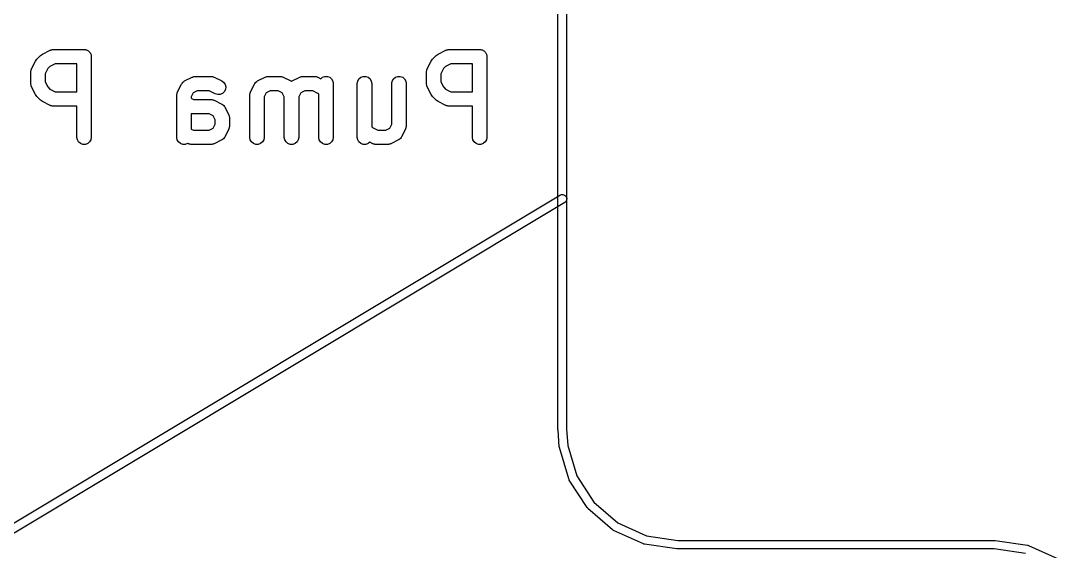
# Model space of a CAD drawing. Extents: x -0.1 to 50.1, y -70.1 to 0.1.
# Drawn here: x 31.1 to 49.11, y -20.11 to -10.91 of the extents above; entities that cross this region are included whole.
import ezdxf

# ---------------------------------------------------------------- set-up
doc = ezdxf.new("R2010")
doc.units = 0
doc.header["$MEASUREMENT"] = 0
doc.layers.add('BLACK', color=7, linetype='CONTINUOUS')

msp = doc.modelspace()

# ---------------------------------------------------------------- linework, layer by layer
at = {"layer": 'BLACK', "linetype": 'CONTINUOUS'}
for p, q in [((40.425, -18.0066), (40.425, -2.80237)), ((40.575, -2.79344), (40.575, -17.9972)), ((31.3783, -11.5783), (31.4449, -11.5116)), ((31.4449, -11.5116), (31.4614, -11.5001)), ((31.4614, -11.5001), (31.4774, -11.4882)), ((31.4774, -11.4882), (31.6108, -11.4215)), ((31.6108, -11.4215), (31.6177, -11.4195)), ((31.6177, -11.4195), (31.6239, -11.4159)), ((31.6239, -11.4159), (31.6383, -11.4133)), ((31.6383, -11.4133), (31.6524, -11.4092)), ((31.6524, -11.4092), (31.6596, -11.4096)), ((31.6596, -11.4096), (31.6667, -11.4083)), ((31.6667, -11.4083), (32.2, -11.4083)), ((32.2, -11.4083), (32.2108, -11.4102)), ((32.2108, -11.4102), (32.2217, -11.4102)), ((32.2217, -11.4102), (32.232, -11.414)), ((32.232, -11.414), (32.2428, -11.4159)), ((32.2428, -11.4159), (32.2522, -11.4213)), ((32.2522, -11.4213), (32.2625, -11.4251)), ((32.2625, -11.4251), (32.2709, -11.4321)), ((32.2709, -11.4321), (32.2803, -11.4376)), ((32.2803, -11.4376), (32.2874, -11.446)), ((32.2874, -11.446), (32.2958, -11.453)), ((32.2958, -11.453), (32.3012, -11.4625)), ((32.3012, -11.4625), (32.3083, -11.4708)), ((32.3083, -11.4708), (32.312, -11.4811)), ((32.312, -11.4811), (32.3175, -11.4906)), ((32.3175, -11.4906), (32.3194, -11.5014)), ((32.3194, -11.5014), (32.3231, -11.5116)), ((32.3231, -11.5116), (32.3231, -11.5226)), ((32.3231, -11.5226), (32.325, -11.5333)), ((38.2449, -11.5783), (38.3116, -11.5116)), ((38.3116, -11.5116), (38.328, -11.5001)), ((38.328, -11.5001), (38.3441, -11.4882)), ((38.3441, -11.4882), (38.4774, -11.4215)), ((38.4774, -11.4215), (38.4843, -11.4195)), ((38.4843, -11.4195), (38.4906, -11.4159)), ((38.4906, -11.4159), (38.505, -11.4133)), ((38.505, -11.4133), (38.519, -11.4092)), ((38.519, -11.4092), (38.5262, -11.4096)), ((38.5262, -11.4096), (38.5333, -11.4083)), ((38.5333, -11.4083), (39.0667, -11.4083)), ((39.0667, -11.4083), (39.0774, -11.4102)), ((39.0774, -11.4102), (39.0884, -11.4102)), ((39.0884, -11.4102), (39.0986, -11.414)), ((39.0986, -11.414), (39.1094, -11.4159)), ((39.1094, -11.4159), (39.1189, -11.4213)), ((39.1189, -11.4213), (39.1292, -11.4251)), ((39.1292, -11.4251), (39.1375, -11.4321)), ((39.1375, -11.4321), (39.147, -11.4376)), ((39.147, -11.4376), (39.154, -11.446)), ((39.154, -11.446), (39.1624, -11.453)), ((39.1624, -11.453), (39.1679, -11.4625)), ((39.1679, -11.4625), (39.1749, -11.4708)), ((39.1749, -11.4708), (39.1787, -11.4811)), ((39.1787, -11.4811), (39.1841, -11.4906)), ((39.1841, -11.4906), (39.186, -11.5014)), ((39.186, -11.5014), (39.1898, -11.5116)), ((39.1898, -11.5116), (39.1898, -11.5226)), ((39.1898, -11.5226), (39.1917, -11.5333)), ((31.2882, -11.7441), (31.3549, -11.6108)), ((31.3549, -11.6108), (31.3668, -11.5947)), ((31.3668, -11.5947), (31.3783, -11.5783)), ((31.6074, -11.7027), (31.5694, -11.7407)), ((31.6962, -11.6583), (31.6074, -11.7027)), ((32.075, -11.6583), (31.6962, -11.6583)), ((32.075, -12.1417), (32.075, -11.6583)), ((32.325, -11.5333), (32.325, -12.9333)), ((38.1549, -11.7441), (38.2215, -11.6108)), ((38.2215, -11.6108), (38.2334, -11.5947)), ((38.2334, -11.5947), (38.2449, -11.5783)), ((38.474, -11.7027), (38.4361, -11.7407)), ((38.5628, -11.6583), (38.474, -11.7027)), ((38.9417, -11.6583), (38.5628, -11.6583)), ((38.9417, -12.1417), (38.9417, -11.6583)), ((39.1917, -11.5333), (39.1917, -12.9333)), ((31.275, -11.8), (31.2763, -11.7929)), ((31.275, -12), (31.275, -11.8)), ((31.2758, -11.7857), (31.28, -11.7717)), ((31.2763, -11.7929), (31.2758, -11.7857)), ((31.28, -11.7717), (31.2825, -11.7572)), ((31.2825, -11.7572), (31.2861, -11.751)), ((31.2861, -11.751), (31.2882, -11.7441)), ((31.5694, -11.7407), (31.525, -11.8295)), ((31.525, -11.8295), (31.525, -11.9705)), ((34.0843, -11.8861), (34.0906, -11.8825)), ((34.0906, -11.8825), (34.105, -11.88)), ((34.105, -11.88), (34.119, -11.8758)), ((34.119, -11.8758), (34.1262, -11.8763)), ((34.1262, -11.8763), (34.1333, -11.875)), ((34.1333, -11.875), (34.4, -11.875)), ((34.4, -11.875), (34.4071, -11.8763)), ((34.4071, -11.8763), (34.4143, -11.8758)), ((34.4143, -11.8758), (34.4283, -11.88)), ((34.4283, -11.88), (34.4428, -11.8825)), ((34.4428, -11.8825), (34.449, -11.8861)), ((35.351, -11.8861), (35.3572, -11.8825)), ((35.3572, -11.8825), (35.3717, -11.88)), ((35.3717, -11.88), (35.3857, -11.8758)), ((35.3857, -11.8758), (35.3929, -11.8763)), ((35.3929, -11.8763), (35.4, -11.875)), ((35.4, -11.875), (35.6, -11.875)), ((35.6, -11.875), (35.6071, -11.8763)), ((35.6071, -11.8763), (35.6143, -11.8758)), ((35.6143, -11.8758), (35.6283, -11.88)), ((35.6283, -11.88), (35.6428, -11.8825)), ((35.6428, -11.8825), (35.649, -11.8861)), ((35.951, -11.8861), (35.9572, -11.8825)), ((35.9572, -11.8825), (35.9717, -11.88)), ((35.9717, -11.88), (35.9857, -11.8758)), ((35.9857, -11.8758), (35.9929, -11.8763)), ((35.9929, -11.8763), (36, -11.875)), ((36, -11.875), (36.2, -11.875)), ((36.2, -11.875), (36.2071, -11.8763)), ((36.2071, -11.8763), (36.2143, -11.8758)), ((36.2143, -11.8758), (36.2283, -11.88)), ((36.2283, -11.88), (36.2428, -11.8825)), ((36.2428, -11.8825), (36.249, -11.8861)), ((36.3375, -11.8917), (36.3783, -11.8769)), ((36.3783, -11.8769), (36.4217, -11.8769)), ((36.4217, -11.8769), (36.4625, -11.8917)), ((37.0042, -11.8917), (37.045, -11.8769)), ((37.045, -11.8769), (37.0884, -11.8769)), ((37.0884, -11.8769), (37.1292, -11.8917)), ((37.6042, -11.8917), (37.645, -11.8769)), ((37.645, -11.8769), (37.6884, -11.8769)), ((37.6884, -11.8769), (37.7292, -11.8917)), ((38.1417, -11.8), (38.1429, -11.7929)), ((38.1417, -12), (38.1417, -11.8)), ((38.1425, -11.7857), (38.1467, -11.7717)), ((38.1429, -11.7929), (38.1425, -11.7857)), ((38.1467, -11.7717), (38.1492, -11.7572)), ((38.1492, -11.7572), (38.1528, -11.751)), ((38.1528, -11.751), (38.1549, -11.7441)), ((38.4361, -11.7407), (38.3917, -11.8295)), ((38.3917, -11.8295), (38.3917, -11.9705)), ((31.2763, -12.0071), (31.275, -12)), ((31.2758, -12.0143), (31.2763, -12.0071)), ((31.28, -12.0283), (31.2758, -12.0143)), ((31.2825, -12.0428), (31.28, -12.0283)), ((31.2861, -12.049), (31.2825, -12.0428)), ((31.2882, -12.0559), (31.2861, -12.049)), ((31.3549, -12.1892), (31.2882, -12.0559)), ((31.525, -11.9705), (31.5694, -12.0593)), ((31.5694, -12.0593), (31.6074, -12.0973)), ((33.8215, -12.1441), (33.8882, -12.0108)), ((33.8882, -12.0108), (33.8991, -11.996)), ((33.8991, -11.996), (33.9092, -11.9807)), ((33.9092, -11.9807), (33.912, -11.9787)), ((33.912, -11.9787), (33.9141, -11.9759)), ((33.9141, -11.9759), (33.9294, -11.9658)), ((33.9294, -11.9658), (33.9441, -11.9549)), ((33.9441, -11.9549), (34.0774, -11.8882)), ((34.0774, -11.8882), (34.0843, -11.8861)), ((34.449, -11.8861), (34.4559, -11.8882)), ((34.4559, -11.8882), (34.5892, -11.9549)), ((34.5892, -11.9549), (34.6241, -11.9807)), ((34.6241, -11.9807), (34.648, -12.017)), ((34.648, -12.017), (34.6581, -12.0592)), ((34.6581, -12.0592), (34.6531, -12.1023)), ((35.0882, -12.1441), (35.1549, -12.0108)), ((35.1549, -12.0108), (35.1658, -11.996)), ((35.1658, -11.996), (35.1759, -11.9807)), ((35.1759, -11.9807), (35.1787, -11.9787)), ((35.1787, -11.9787), (35.1807, -11.9759)), ((35.1807, -11.9759), (35.196, -11.9658)), ((35.196, -11.9658), (35.2108, -11.9549)), ((35.2108, -11.9549), (35.3441, -11.8882)), ((35.3441, -11.8882), (35.351, -11.8861)), ((35.649, -11.8861), (35.6559, -11.8882)), ((35.6559, -11.8882), (35.7892, -11.9549)), ((35.7892, -11.9549), (35.8, -11.9628)), ((35.8, -11.9628), (35.8108, -11.9549)), ((35.8108, -11.9549), (35.9441, -11.8882)), ((35.9441, -11.8882), (35.951, -11.8861)), ((36.249, -11.8861), (36.2559, -11.8882)), ((36.2559, -11.8882), (36.3097, -11.9151)), ((36.3097, -11.9151), (36.3375, -11.8917)), ((36.4625, -11.8917), (36.4958, -11.9197)), ((36.4958, -11.9197), (36.5175, -11.9572)), ((36.5175, -11.9572), (36.525, -12)), ((36.525, -12), (36.525, -12.9333)), ((36.9417, -12), (36.9492, -11.9572)), ((36.9417, -12.9333), (36.9417, -12)), ((36.9492, -11.9572), (36.9709, -11.9197)), ((36.9709, -11.9197), (37.0042, -11.8917)), ((37.1292, -11.8917), (37.1624, -11.9197)), ((37.1624, -11.9197), (37.1841, -11.9572)), ((37.1841, -11.9572), (37.1917, -12)), ((37.1917, -12), (37.1917, -12.7482)), ((37.5417, -12), (37.5492, -11.9572)), ((37.5417, -12.7038), (37.5417, -12)), ((37.5492, -11.9572), (37.5709, -11.9197)), ((37.5709, -11.9197), (37.6042, -11.8917)), ((37.7292, -11.8917), (37.7624, -11.9197)), ((37.7624, -11.9197), (37.7841, -11.9572)), ((37.7841, -11.9572), (37.7917, -12)), ((37.7917, -12), (37.7917, -12.7333)), ((38.1429, -12.0071), (38.1417, -12)), ((38.1425, -12.0143), (38.1429, -12.0071)), ((38.1467, -12.0283), (38.1425, -12.0143)), ((38.1492, -12.0428), (38.1467, -12.0283)), ((38.1528, -12.049), (38.1492, -12.0428)), ((38.1549, -12.0559), (38.1528, -12.049)), ((38.2215, -12.1892), (38.1549, -12.0559)), ((38.3917, -11.9705), (38.4361, -12.0593)), ((38.4361, -12.0593), (38.474, -12.0973)), ((31.3668, -12.2053), (31.3549, -12.1892)), ((31.3783, -12.2217), (31.3668, -12.2053)), ((31.4449, -12.2884), (31.3783, -12.2217)), ((31.6074, -12.0973), (31.6962, -12.1417)), ((31.6962, -12.1417), (32.075, -12.1417)), ((33.8083, -12.2), (33.8096, -12.1929)), ((33.8083, -12.9333), (33.8083, -12.2)), ((33.8092, -12.1857), (33.8133, -12.1717)), ((33.8096, -12.1929), (33.8092, -12.1857)), ((33.8133, -12.1717), (33.8159, -12.1572)), ((33.8159, -12.1572), (33.8195, -12.151)), ((33.8195, -12.151), (33.8215, -12.1441)), ((34.0932, -12.1598), (34.0583, -12.2295)), ((34.0583, -12.2295), (34.0583, -12.2561)), ((34.1628, -12.125), (34.0932, -12.1598)), ((34.3705, -12.125), (34.1628, -12.125)), ((34.4774, -12.1785), (34.3705, -12.125)), ((34.519, -12.1908), (34.4774, -12.1785)), ((34.5624, -12.1882), (34.519, -12.1908)), ((34.6022, -12.171), (34.5624, -12.1882)), ((34.6337, -12.1411), (34.6022, -12.171)), ((34.6531, -12.1023), (34.6337, -12.1411)), ((35.075, -12.2), (35.0763, -12.1929)), ((35.075, -12.9333), (35.075, -12.2)), ((35.0758, -12.1857), (35.08, -12.1717)), ((35.0763, -12.1929), (35.0758, -12.1857)), ((35.08, -12.1717), (35.0825, -12.1572)), ((35.0825, -12.1572), (35.0861, -12.151)), ((35.0861, -12.151), (35.0882, -12.1441)), ((35.3598, -12.1598), (35.325, -12.2295)), ((35.325, -12.2295), (35.325, -12.9333)), ((35.4295, -12.125), (35.3598, -12.1598)), ((35.5705, -12.125), (35.4295, -12.125)), ((35.6402, -12.1598), (35.5705, -12.125)), ((35.675, -12.2295), (35.6402, -12.1598)), ((35.675, -12.9333), (35.675, -12.2295)), ((35.9598, -12.1598), (35.925, -12.2295)), ((35.925, -12.2295), (35.925, -12.9333)), ((36.0295, -12.125), (35.9598, -12.1598)), ((36.1705, -12.125), (36.0295, -12.125)), ((36.2593, -12.1694), (36.1705, -12.125)), ((36.275, -12.1851), (36.2593, -12.1694)), ((36.275, -12.9333), (36.275, -12.1851)), ((38.2335, -12.2053), (38.2215, -12.1892)), ((38.2449, -12.2217), (38.2335, -12.2053)), ((38.3116, -12.2884), (38.2449, -12.2217)), ((38.474, -12.0973), (38.5628, -12.1417)), ((38.5628, -12.1417), (38.9417, -12.1417)), ((31.4613, -12.2999), (31.4449, -12.2884)), ((31.4774, -12.3118), (31.4613, -12.2999)), ((31.6108, -12.3785), (31.4774, -12.3118)), ((31.6177, -12.3805), (31.6108, -12.3785)), ((31.6239, -12.3841), (31.6177, -12.3805)), ((31.6383, -12.3867), (31.6239, -12.3841)), ((31.6524, -12.3908), (31.6383, -12.3867)), ((31.6596, -12.3904), (31.6524, -12.3908)), ((31.6667, -12.3917), (31.6596, -12.3904)), ((32.075, -12.3917), (31.6667, -12.3917)), ((32.075, -12.9333), (32.075, -12.3917)), ((34.0583, -12.2561), (34.0962, -12.275)), ((34.0962, -12.275), (34.4, -12.275)), ((34.4, -12.275), (34.4071, -12.2763)), ((34.4071, -12.2763), (34.4143, -12.2758)), ((34.4143, -12.2758), (34.4283, -12.28)), ((34.4283, -12.28), (34.4428, -12.2825)), ((34.4428, -12.2825), (34.449, -12.2861)), ((34.449, -12.2861), (34.4559, -12.2882)), ((34.4559, -12.2882), (34.5892, -12.3549)), ((34.5892, -12.3549), (34.604, -12.3658)), ((34.604, -12.3658), (34.6193, -12.3759)), ((34.6193, -12.3759), (34.6213, -12.3787)), ((34.6213, -12.3787), (34.6241, -12.3807)), ((34.6241, -12.3807), (34.6342, -12.396)), ((34.6342, -12.396), (34.6451, -12.4108)), ((34.6451, -12.4108), (34.7118, -12.5441)), ((38.328, -12.2999), (38.3116, -12.2884)), ((38.3441, -12.3118), (38.328, -12.2999)), ((38.4774, -12.3785), (38.3441, -12.3118)), ((38.4843, -12.3805), (38.4774, -12.3785)), ((38.4906, -12.3841), (38.4843, -12.3805)), ((38.505, -12.3867), (38.4906, -12.3841)), ((38.519, -12.3908), (38.505, -12.3867)), ((38.5262, -12.3904), (38.519, -12.3908)), ((38.5333, -12.3917), (38.5262, -12.3904)), ((38.9417, -12.3917), (38.5333, -12.3917)), ((38.9417, -12.9333), (38.9417, -12.3917)), ((34.0596, -12.5237), (34.0583, -12.5238)), ((34.0583, -12.5238), (34.0583, -12.7894)), ((34.0667, -12.525), (34.0596, -12.5237)), ((34.3705, -12.525), (34.0667, -12.525)), ((34.4402, -12.5598), (34.3705, -12.525)), ((34.475, -12.6295), (34.4402, -12.5598)), ((34.7118, -12.5441), (34.7139, -12.551)), ((34.7139, -12.551), (34.7175, -12.5572)), ((34.7175, -12.5572), (34.72, -12.5717)), ((34.72, -12.5717), (34.7242, -12.5857)), ((34.7242, -12.5857), (34.7237, -12.5929)), ((34.7237, -12.5929), (34.725, -12.6)), ((34.725, -12.6), (34.725, -12.7333)), ((34.3705, -12.8083), (34.4402, -12.7735)), ((34.4402, -12.7735), (34.475, -12.7038)), ((34.475, -12.7038), (34.475, -12.6295)), ((34.7139, -12.7823), (34.7118, -12.7892)), ((34.7175, -12.7761), (34.7139, -12.7823)), ((34.72, -12.7617), (34.7175, -12.7761)), ((34.7242, -12.7476), (34.72, -12.7617)), ((34.725, -12.7333), (34.7237, -12.7404)), ((34.7237, -12.7404), (34.7242, -12.7476)), ((37.1917, -12.7482), (37.2074, -12.7639)), ((37.2074, -12.7639), (37.2962, -12.8083)), ((37.4372, -12.8083), (37.5068, -12.7735)), ((37.5068, -12.7735), (37.5417, -12.7038)), ((37.7805, -12.7823), (37.7785, -12.7892)), ((37.7841, -12.7761), (37.7805, -12.7823)), ((37.7867, -12.7617), (37.7841, -12.7761)), ((37.7908, -12.7476), (37.7867, -12.7617)), ((37.7917, -12.7333), (37.7904, -12.7404)), ((37.7904, -12.7404), (37.7908, -12.7476)), ((32.0825, -12.9761), (32.075, -12.9333)), ((32.325, -12.9333), (32.3175, -12.9761)), ((33.8159, -12.9761), (33.8083, -12.9333)), ((34.0583, -12.7894), (34.0962, -12.8083)), ((34.0962, -12.8083), (34.3705, -12.8083)), ((34.6193, -12.9574), (34.604, -12.9675)), ((34.6213, -12.9547), (34.6193, -12.9574)), ((34.6241, -12.9526), (34.6213, -12.9547)), ((34.6342, -12.9373), (34.6241, -12.9526)), ((34.6451, -12.9226), (34.6342, -12.9373)), ((34.7118, -12.7892), (34.6451, -12.9226)), ((35.0825, -12.9761), (35.075, -12.9333)), ((35.325, -12.9333), (35.3175, -12.9761)), ((35.6825, -12.9761), (35.675, -12.9333)), ((35.925, -12.9333), (35.9175, -12.9761)), ((36.2825, -12.9761), (36.275, -12.9333)), ((36.525, -12.9333), (36.5175, -12.9761)), ((36.9492, -12.9761), (36.9417, -12.9333)), ((37.2962, -12.8083), (37.4372, -12.8083)), ((37.6859, -12.9574), (37.6706, -12.9675)), ((37.688, -12.9547), (37.6859, -12.9574)), ((37.6908, -12.9526), (37.688, -12.9547)), ((37.7009, -12.9373), (37.6908, -12.9526)), ((37.7118, -12.9226), (37.7009, -12.9373)), ((37.7785, -12.7892), (37.7118, -12.9226)), ((38.9492, -12.9761), (38.9417, -12.9333)), ((39.1917, -12.9333), (39.1841, -12.9761)), ((32.1042, -13.0137), (32.0825, -12.9761)), ((32.1375, -13.0416), (32.1042, -13.0137)), ((32.1783, -13.0564), (32.1375, -13.0416)), ((32.2217, -13.0564), (32.1783, -13.0564)), ((32.2625, -13.0416), (32.2217, -13.0564)), ((32.2958, -13.0137), (32.2625, -13.0416)), ((32.3175, -12.9761), (32.2958, -13.0137)), ((33.8376, -13.0137), (33.8159, -12.9761)), ((33.8708, -13.0416), (33.8376, -13.0137)), ((33.9116, -13.0564), (33.8708, -13.0416)), ((33.955, -13.0564), (33.9116, -13.0564)), ((33.9958, -13.0416), (33.955, -13.0564)), ((33.9988, -13.0391), (33.9958, -13.0416)), ((34.0108, -13.0451), (33.9988, -13.0391)), ((34.0177, -13.0472), (34.0108, -13.0451)), ((34.0239, -13.0508), (34.0177, -13.0472)), ((34.0383, -13.0533), (34.0239, -13.0508)), ((34.0524, -13.0575), (34.0383, -13.0533)), ((34.0596, -13.0571), (34.0524, -13.0575)), ((34.0667, -13.0583), (34.0596, -13.0571)), ((34.4, -13.0583), (34.0667, -13.0583)), ((34.4071, -13.0571), (34.4, -13.0583)), ((34.4143, -13.0575), (34.4071, -13.0571)), ((34.4283, -13.0533), (34.4143, -13.0575)), ((34.4428, -13.0508), (34.4283, -13.0533)), ((34.449, -13.0472), (34.4428, -13.0508)), ((34.4559, -13.0451), (34.449, -13.0472)), ((34.5892, -12.9785), (34.4559, -13.0451)), ((34.604, -12.9675), (34.5892, -12.9785)), ((35.1042, -13.0137), (35.0825, -12.9761)), ((35.1375, -13.0416), (35.1042, -13.0137)), ((35.1783, -13.0564), (35.1375, -13.0416)), ((35.2217, -13.0564), (35.1783, -13.0564)), ((35.2625, -13.0416), (35.2217, -13.0564)), ((35.2958, -13.0137), (35.2625, -13.0416)), ((35.3175, -12.9761), (35.2958, -13.0137)), ((35.7042, -13.0137), (35.6825, -12.9761)), ((35.7375, -13.0416), (35.7042, -13.0137)), ((35.7783, -13.0564), (35.7375, -13.0416)), ((35.8217, -13.0564), (35.7783, -13.0564)), ((35.8625, -13.0416), (35.8217, -13.0564)), ((35.8958, -13.0137), (35.8625, -13.0416)), ((35.9175, -12.9761), (35.8958, -13.0137)), ((36.3042, -13.0137), (36.2825, -12.9761)), ((36.3375, -13.0416), (36.3042, -13.0137)), ((36.3783, -13.0564), (36.3375, -13.0416)), ((36.4217, -13.0564), (36.3783, -13.0564)), ((36.4625, -13.0416), (36.4217, -13.0564)), ((36.4958, -13.0137), (36.4625, -13.0416)), ((36.5175, -12.9761), (36.4958, -13.0137)), ((36.9709, -13.0137), (36.9492, -12.9761)), ((37.0042, -13.0416), (36.9709, -13.0137)), ((37.045, -13.0564), (37.0042, -13.0416)), ((37.0884, -13.0564), (37.045, -13.0564)), ((37.1292, -13.0416), (37.0884, -13.0564)), ((37.157, -13.0182), (37.1292, -13.0416)), ((37.2108, -13.0451), (37.157, -13.0182)), ((37.2177, -13.0472), (37.2108, -13.0451)), ((37.2239, -13.0508), (37.2177, -13.0472)), ((37.2383, -13.0533), (37.2239, -13.0508)), ((37.2524, -13.0575), (37.2383, -13.0533)), ((37.2596, -13.0571), (37.2524, -13.0575)), ((37.2667, -13.0583), (37.2596, -13.0571)), ((37.4667, -13.0583), (37.2667, -13.0583)), ((37.4738, -13.0571), (37.4667, -13.0583)), ((37.481, -13.0575), (37.4738, -13.0571)), ((37.495, -13.0533), (37.481, -13.0575)), ((37.5094, -13.0508), (37.495, -13.0533)), ((37.5157, -13.0472), (37.5094, -13.0508)), ((37.5226, -13.0451), (37.5157, -13.0472)), ((37.6559, -12.9785), (37.5226, -13.0451)), ((37.6706, -12.9675), (37.6559, -12.9785)), ((38.9709, -13.0137), (38.9492, -12.9761)), ((39.0042, -13.0416), (38.9709, -13.0137)), ((39.045, -13.0564), (39.0042, -13.0416)), ((39.0884, -13.0564), (39.045, -13.0564)), ((39.1292, -13.0416), (39.0884, -13.0564)), ((39.1624, -13.0137), (39.1292, -13.0416)), ((39.1841, -12.9761), (39.1624, -13.0137)), ((30.4792, -19.925), (40.467, -13.9323)), ((40.467, -13.9323), (40.4855, -13.9252)), ((40.4855, -13.9252), (40.512, -13.9248)), ((40.512, -13.9248), (40.537, -13.9334)), ((40.537, -13.9334), (40.5575, -13.9501)), ((40.5575, -13.9501), (40.5711, -13.9728)), ((40.572, -14.0248), (40.5592, -14.048)), ((40.5711, -13.9728), (40.5761, -13.9987)), ((40.5761, -13.9987), (40.572, -14.0248)), ((40.5442, -14.0609), (30.5494, -20.0578)), ((40.5592, -14.048), (40.5442, -14.0609)), ((40.4255, -18.0093), (40.425, -18.0066)), ((40.575, -17.9972), (40.5962, -18.2819)), ((40.4472, -18.3012), (40.4255, -18.0093)), ((40.4488, -18.3087), (40.4472, -18.3012)), ((40.4499, -18.3162), (40.4488, -18.3087)), ((40.4501, -18.3171), (40.4499, -18.3162)), ((40.6126, -18.8604), (40.4501, -18.3171)), ((40.5962, -18.2819), (40.7532, -18.8071)), ((40.6169, -18.8697), (40.6126, -18.8604)), ((40.621, -18.8789), (40.6169, -18.8697)), ((40.6215, -18.8797), (40.621, -18.8789)), ((40.9299, -19.3555), (40.6215, -18.8797)), ((40.7532, -18.8071), (41.05, -19.2649)), ((41.05, -19.2649), (41.4633, -19.6211)), ((40.9366, -19.3632), (40.9299, -19.3555)), ((40.9432, -19.371), (40.9366, -19.3632)), ((40.9439, -19.3716), (40.9432, -19.371)), ((41.3735, -19.7417), (40.9439, -19.3716)), ((41.4633, -19.6211), (41.9599, -19.8469)), ((41.382, -19.7472), (41.3735, -19.7417)), ((41.3906, -19.7528), (41.382, -19.7472)), ((41.3914, -19.7532), (41.3906, -19.7528)), ((41.9076, -19.9879), (41.3914, -19.7532)), ((41.9174, -19.9907), (41.9076, -19.9879)), ((41.9599, -19.8469), (42.5053, -19.925)), ((42.5053, -19.925), (48.0066, -19.925)), ((48.0066, -19.925), (48.0118, -19.9259)), ((48.0118, -19.9259), (48.572, -20.0061)), ((41.9271, -19.9937), (41.9174, -19.9907)), ((41.928, -19.9939), (41.9271, -19.9937)), ((42.4882, -20.0741), (41.928, -19.9939)), ((42.4934, -20.075), (42.4882, -20.0741)), ((47.9947, -20.075), (42.4934, -20.075)), ((48.5401, -20.1531), (47.9947, -20.075)), ((48.572, -20.0061), (48.5729, -20.0063)), ((48.5729, -20.0063), (48.5826, -20.0093)), ((48.5826, -20.0093), (48.5924, -20.0121)), ((48.5924, -20.0121), (49.1086, -20.2468))]:
    msp.add_line(p, q, dxfattribs=at)

doc.saveas('drawing.dxf')
